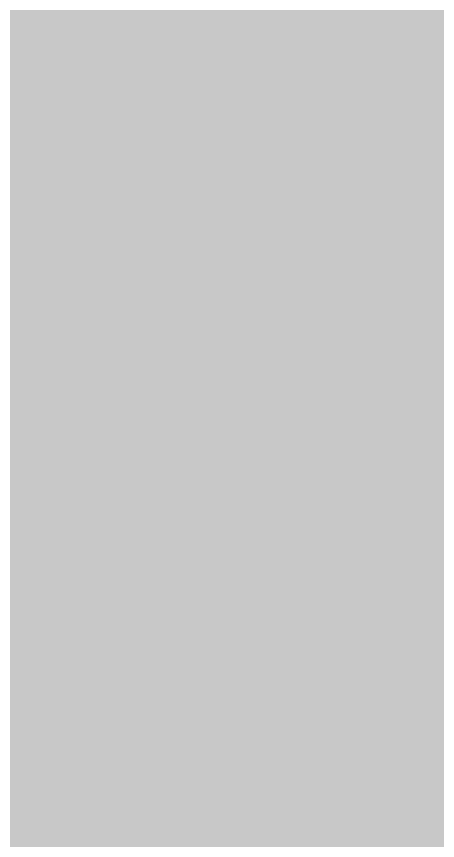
# Paper-space layout '01 Общая пространственная схема' of a CAD drawing. Header units: millimetres. Extents: x 10 to 584, y 10 to 410.
# Drawn here: x 398.045 to 398.652, y 265.16 to 266.346 of the extents above; entities that cross this region are included whole.
import ezdxf

# ---------------------------------------------------------------- set-up
doc = ezdxf.new("R2010")
doc.units = ezdxf.units.MM
doc.layers.add('P_FILL', color=7, linetype='Continuous', lineweight=0, true_color=0xe8e9e2)

psp = doc.layouts.new('01 Общая пространственная схема')

# ---------------------------------------------------------------- hatches: boundary and pattern name
at = {"layer": 'P_FILL', "true_color": 0x675e52}
h = psp.add_hatch(color=7, dxfattribs=at)
h.paths.add_polyline_path([(404.9156, 259.3836), (365.6081, 294.7129), (365.8835, 294.7718), (365.6707, 294.8683), (430.1717, 322.1736), (430.3846, 322.0769), (430.5284, 322.1955), (509.6996, 303.7419), (509.5557, 303.6233), (509.8575, 303.5999), (494.287, 264.8897), (493.9853, 264.913), (494.0279, 264.78), (405.2335, 259.3095), (405.1909, 259.4424), (404.9156, 259.3836)])
h.paths.add_polyline_path([(405.3686, 259.589), (493.7223, 265.0324), (509.2155, 303.5504), (430.4372, 321.9126), (366.2563, 294.7429), (405.3686, 259.589)], flags=0)
at = {"layer": 'P_FILL', "true_color": 0x696054}
psp.add_hatch(color=7, dxfattribs=at).paths.add_polyline_path([(365.3327, 294.1771), (365.6081, 294.7129), (404.9156, 259.3836), (404.6402, 258.8478), (365.3327, 294.1771)])
at = {"layer": 'P_FILL', "true_color": 0xb5b0a3}
psp.add_hatch(color=7, dxfattribs=at).paths.add_polyline_path([(394.491, 262.8082), (396.1886, 271.0879), (400.4548, 265.5716), (394.491, 262.8082)])
at = {"layer": 'P_FILL', "true_color": 0xb69e7a}
for points in [[(398.1513, 265.2927), (397.5811, 265.8052), (397.5811, 267.3786), (398.1513, 266.8661), (398.1513, 265.2927)], [(398.7309, 264.7718), (398.1513, 265.2927), (398.1513, 266.8661), (398.7309, 266.3452), (398.7309, 264.7718)]]:
    psp.add_hatch(color=7, dxfattribs=at).paths.add_polyline_path(points)

doc.saveas('drawing.dxf')
